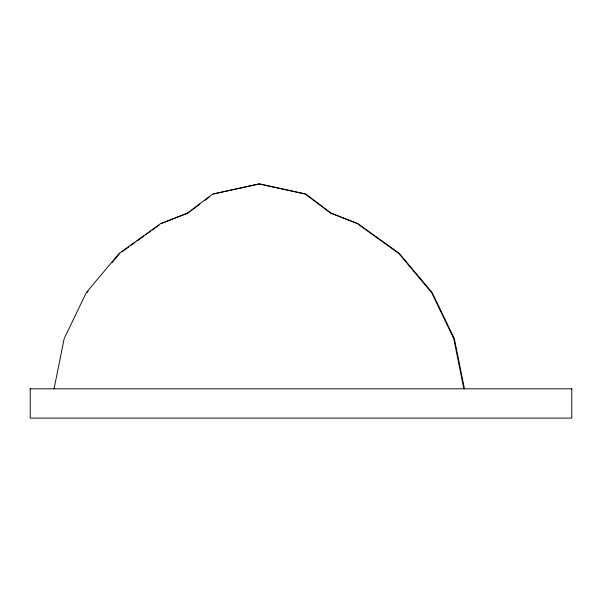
<?xml version="1.0" encoding="UTF-8"?>
<svg xmlns="http://www.w3.org/2000/svg" width="602" height="602" viewBox="0 0 602 602"><rect width="100%" height="100%" fill="white"/><g stroke="black" fill="none" stroke-linecap="round" stroke-linejoin="round"><path stroke-width="0.9" d="M54.052 388.817L64.143 338.7L86.304 292.625L119.143 253.45L160.644 223.59L187.448 213.07L212.679 194.04L258.958 183.911L305.237 194.04L330.468 213.07L357.272 223.59L398.765 253.45L431.611 292.625L453.765 338.7L463.864 388.817M86.891 292.625L88.088 291.202M111.972 262.713L119.738 253.45M190.262 211.392L188.035 213.07L161.238 223.59M191.745 210.271L199.909 204.116M204.364 200.752L209.556 196.839M122.003 251.824L128.79 246.933M130.303 245.849L134.825 242.591M137.09 240.966L143.878 236.082M145.391 234.991L150.673 231.191M152.178 230.107L158.973 225.223M213.266 194.04L259.545 183.911L305.831 194.04L331.055 213.07L357.859 223.59L399.359 253.45L432.206 292.625L454.359 338.7L464.451 388.817M30.1 388.817L571.9 388.817M571.772 388.817L571.772 418.089L30.228 418.089L30.228 388.817"/></g></svg>
